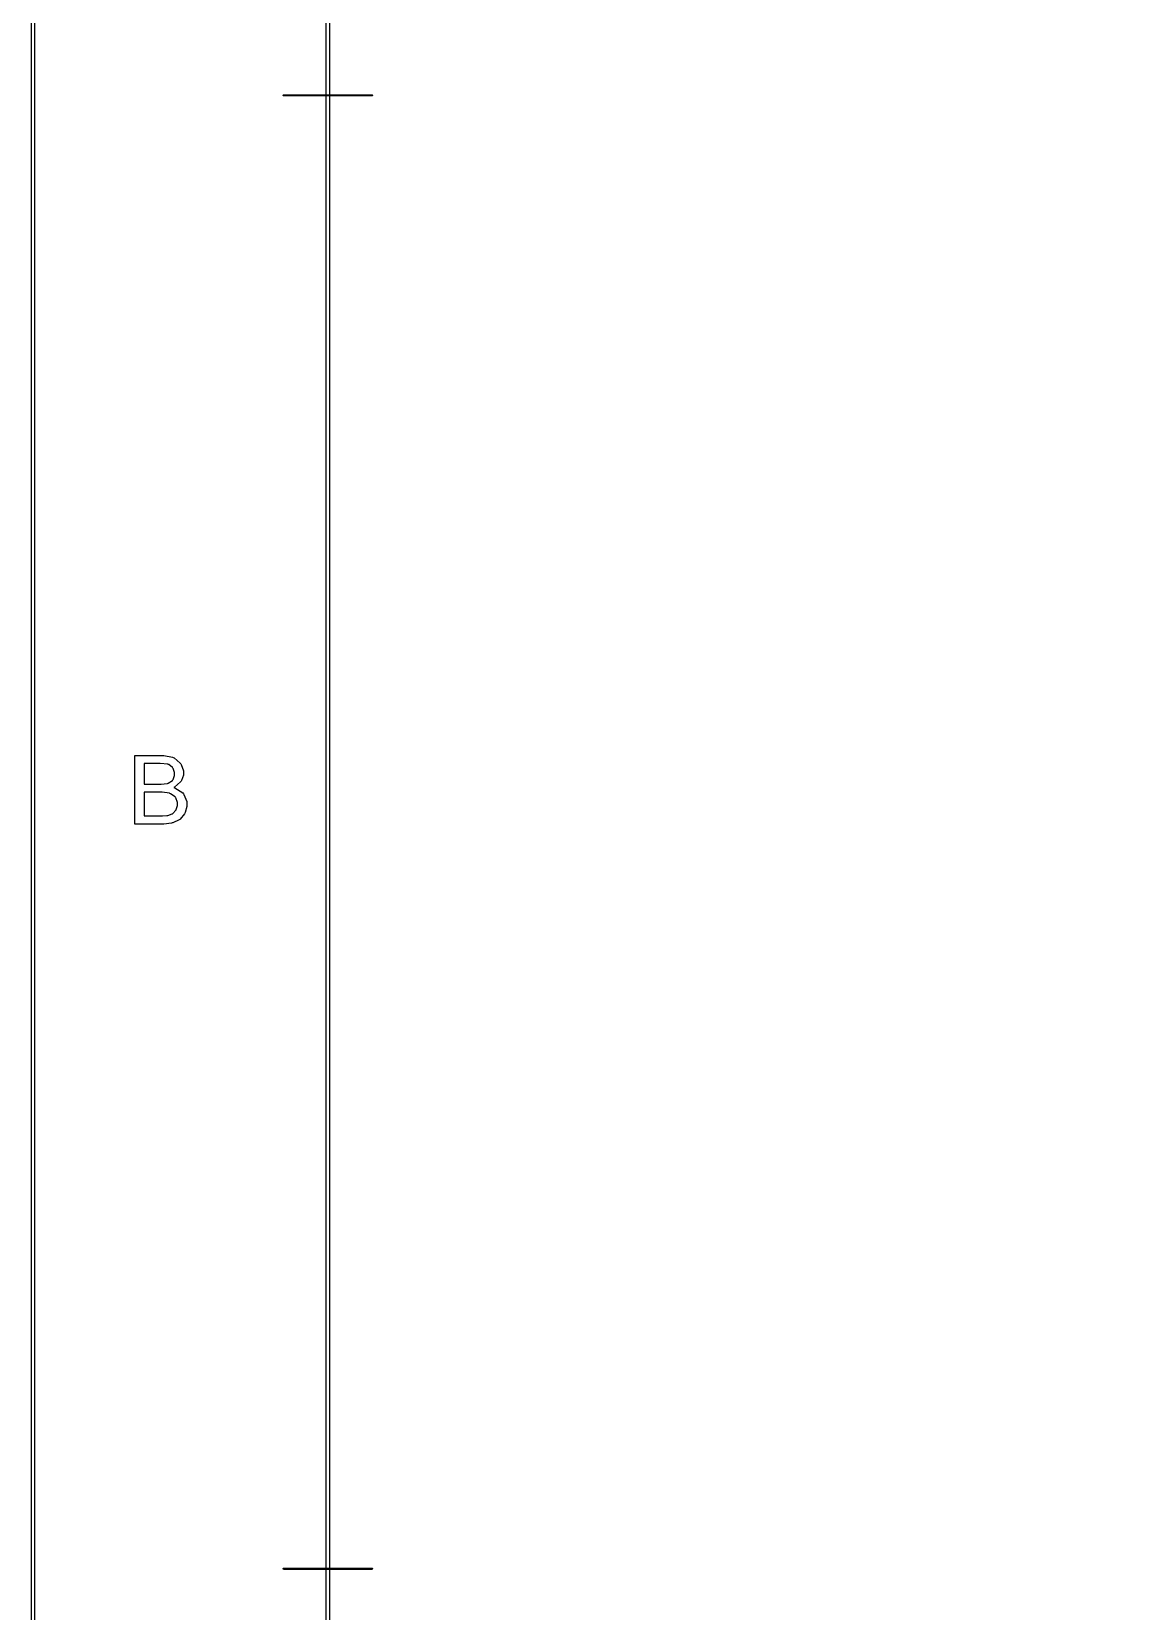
# Model space of a CAD drawing. Extents: x 0.54 to 10.46, y 0.74 to 7.76.
# Drawn here: x 0.535 to 1.793, y 2.531 to 4.322 of the extents above; entities that cross this region are included whole.
import ezdxf

# ---------------------------------------------------------------- set-up
doc = ezdxf.new("R2010")
doc.units = 0
doc.layers.get('0').update_dxf_attribs({"linetype": 'CONTINUOUS'})

msp = doc.modelspace()

# ---------------------------------------------------------------- linework, layer by layer
at = {"color": 0}
for points in [[(10.4631, 0.73899), (0.53689, 0.73899), (0.53646, 0.73899), (0.53516, 0.74029), (0.53516, 0.74072), (0.53516, 7.75928), (0.53516, 7.75971), (0.53646, 7.76101), (0.53689, 7.76101), (10.4631, 7.76101), (10.4635, 7.76101), (10.4648, 7.75971), (10.4648, 7.75928), (10.4648, 0.74072), (10.4648, 0.74029), (10.4635, 0.73899), (10.4631, 0.73899)], [(0.53863, 0.74246), (10.4614, 0.74246), (10.4614, 7.75754), (0.53863, 7.75754), (0.53863, 0.74246)], [(10.296, 0.90609), (0.87115, 0.90609), (0.87071, 0.90609), (0.86941, 0.90739), (0.86941, 0.90782), (0.86941, 7.59218), (0.86941, 7.59261), (0.87071, 7.59392), (0.87115, 7.59392), (10.296, 7.59392), (10.2964, 7.59392), (10.2977, 7.59261), (10.2977, 7.59218), (10.2977, 0.90782), (10.2977, 0.90739), (10.2964, 0.90609), (10.296, 0.90609)], [(0.87289, 0.90956), (10.2943, 0.90956), (10.2943, 7.59044), (0.87289, 7.59044), (0.87289, 0.90956)], [(0.92128, 4.24929), (0.82096, 4.24929), (0.8208, 4.24929), (0.82031, 4.24983), (0.82031, 4.25), (0.82031, 4.25022), (0.8208, 4.25071), (0.82096, 4.25071), (0.92128, 4.25071), (0.92144, 4.25071), (0.92193, 4.25022), (0.92193, 4.25), (0.92193, 4.24983), (0.92144, 4.24929), (0.92128, 4.24929)], [(0.6524, 3.42361), (0.6524, 3.50142), (0.68159, 3.50142), (0.68517, 3.50142), (0.69499, 3.49951), (0.69591, 3.49908), (0.69678, 3.49869), (0.70378, 3.49262), (0.70432, 3.49181), (0.70481, 3.491), (0.70741, 3.48389), (0.70741, 3.4815), (0.70741, 3.47917), (0.70513, 3.47287), (0.7047, 3.47211), (0.70421, 3.4714), (0.69737, 3.4655), (0.69651, 3.465), (0.69765, 3.46468), (0.70671, 3.45882), (0.70736, 3.45796), (0.70795, 3.45714), (0.71115, 3.44894), (0.71115, 3.44618), (0.71115, 3.44362), (0.70926, 3.43679), (0.70888, 3.43599), (0.70844, 3.43522), (0.70367, 3.42919), (0.70312, 3.42876), (0.70253, 3.42833), (0.69542, 3.42512), (0.69461, 3.42492), (0.69374, 3.42469), (0.68495, 3.42361), (0.68207, 3.42361), (0.6524, 3.42361)], [(0.66271, 3.46875), (0.67953, 3.46875), (0.68197, 3.46875), (0.6888, 3.46951), (0.68934, 3.46963), (0.69, 3.46983), (0.69493, 3.4731), (0.69526, 3.47353), (0.69558, 3.47401), (0.69727, 3.47874), (0.69727, 3.48031), (0.69727, 3.48204), (0.69564, 3.4866), (0.69537, 3.48708), (0.69504, 3.48762), (0.69065, 3.491), (0.6901, 3.49115), (0.68951, 3.49137), (0.68104, 3.49224), (0.67822, 3.49224), (0.66271, 3.49224), (0.66271, 3.46875)], [(0.66271, 3.43278), (0.68207, 3.43278), (0.68381, 3.43278), (0.68869, 3.43311), (0.68907, 3.43317), (0.68967, 3.43326), (0.69461, 3.43506), (0.69504, 3.43528), (0.69542, 3.43554), (0.69868, 3.43918), (0.69895, 3.43961), (0.69916, 3.44011), (0.70047, 3.44467), (0.70047, 3.44618), (0.70047, 3.44808), (0.69862, 3.45324), (0.69824, 3.45372), (0.69786, 3.45426), (0.69271, 3.45801), (0.69206, 3.45822), (0.69141, 3.45844), (0.68332, 3.45953), (0.68066, 3.45953), (0.66271, 3.45953), (0.66271, 3.43278)], [(0.92128, 2.57824), (0.82096, 2.57824), (0.8208, 2.57824), (0.82031, 2.57878), (0.82031, 2.57894), (0.82031, 2.57915), (0.8208, 2.57964), (0.82096, 2.57964), (0.92128, 2.57964), (0.92144, 2.57964), (0.92193, 2.57915), (0.92193, 2.57894), (0.92193, 2.57878), (0.92144, 2.57824), (0.92128, 2.57824)]]:
    msp.add_lwpolyline(points, close=True, dxfattribs=at)

doc.saveas('drawing.dxf')
